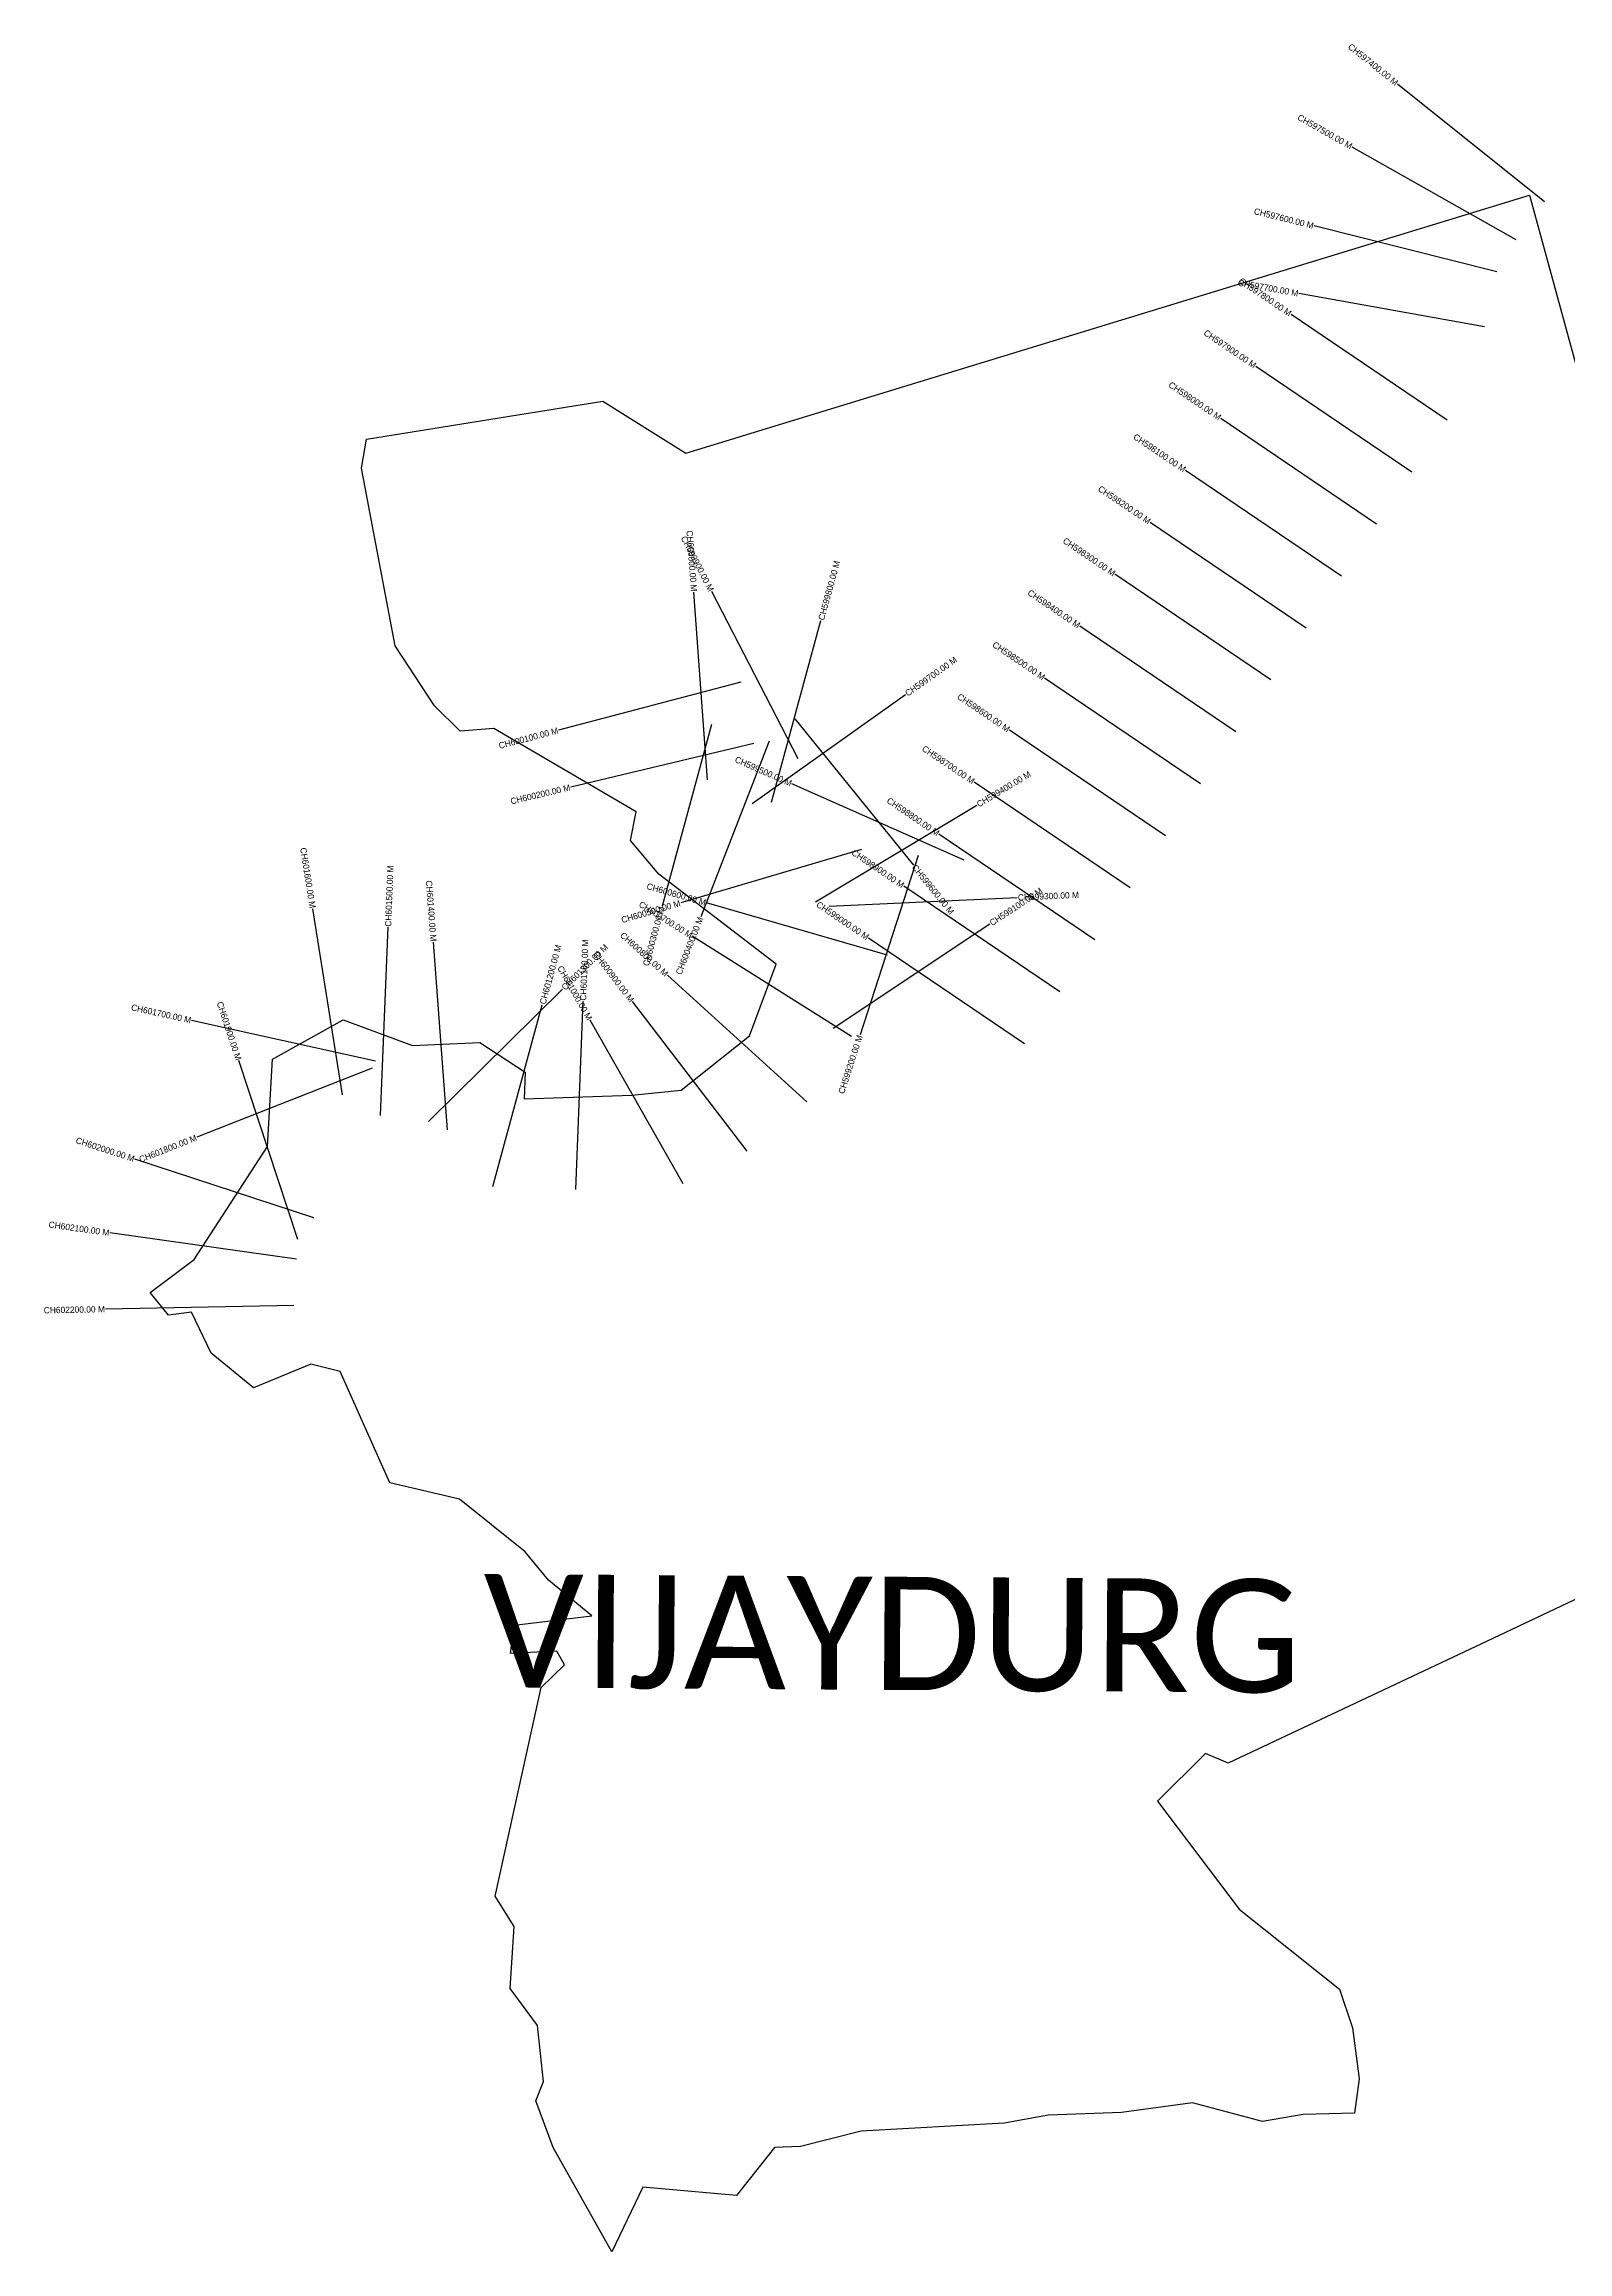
# Model space of a CAD drawing. Header units: metres. Extents: x 321018 to 324716, y 1829363 to 1832880.
# Drawn here: x 321018 to 323445, y 1829363 to 1832880 of the extents above; entities that cross this region are included whole.
import ezdxf
from ezdxf.enums import TextEntityAlignment as Align

# ---------------------------------------------------------------- set-up
doc = ezdxf.new("R2010")
doc.units = ezdxf.units.M
for name, color, linetype in [('CS', 134, 'Continuous'), ('CSMark', 6, 'Continuous'), ('village', 3, 'Continuous'), ('VILLAGE NAME', 250, 'Continuous')]:
    doc.layers.add(name, color=color, linetype=linetype)

msp = doc.modelspace()

# ---------------------------------------------------------------- linework, layer by layer
at = {"layer": 'CS'}
for p, q in [((323407.6, 1832628.6), (323173.3, 1832816)), ((323362.1, 1832568), (323101, 1832715.7)), ((323331.4, 1832516.7), (323040.4, 1832590)), ((323311.6, 1832429.2), (323016.3, 1832482.5)), ((323252.2, 1832280.8), (323003.8, 1832449.1)), ((323196.1, 1832198), (322947.8, 1832366.3)), ((323140.1, 1832115.2), (322891.7, 1832283.5)), ((323084, 1832032.4), (322835.6, 1832200.7)), ((323027.9, 1831949.6), (322779.5, 1832117.9)), ((322971.8, 1831866.9), (322723.4, 1832035.1)), ((322074.4, 1831707.7), (322052.9, 1832006.9)), ((322218.9, 1831741.3), (322081.1, 1832007.8)), ((322176.3, 1831672), (322255.2, 1831961.5)), ((322915.8, 1831784.1), (322667.4, 1831952.3)), ((322127.6, 1831863.1), (321837.4, 1831786.8)), ((322145.4, 1831669.8), (322389.9, 1831843.6)), ((322859.7, 1831701.3), (322611.3, 1831869.5)), ((322213.5, 1831804.8), (322402.4, 1831571.8)), ((322080.9, 1831796), (322002, 1831506.6)), ((322172.9, 1831769.2), (322063.9, 1831489.8)), ((322803.6, 1831618.5), (322555.2, 1831786.7)), ((322148.4, 1831765.7), (321856.6, 1831696.1)), ((322483.2, 1831579.6), (322208.9, 1831701.2)), ((322747.5, 1831535.7), (322499.1, 1831703.9)), ((322246.2, 1831513.3), (322503.6, 1831667.5)), ((322319.7, 1831596.8), (322031.9, 1831512)), ((322691.4, 1831452.9), (322443.1, 1831621.1)), ((322410.2, 1831587), (322317.5, 1831301.7)), ((322635.4, 1831370.1), (322387, 1831538.3)), ((321493, 1831206.2), (321446, 1831502.5)), ((322360.9, 1831428.6), (322072.6, 1831511.6)), ((322268, 1831506.6), (322567.7, 1831520.3)), ((321553.9, 1831173.1), (321565.7, 1831472.9)), ((322304, 1831299.1), (322049.9, 1831458.7)), ((322274.6, 1831312), (322524.3, 1831478.2)), ((322579.3, 1831287.3), (322330.9, 1831455.5)), ((321660.2, 1831150.1), (321638, 1831449.3)), ((322232.9, 1831195), (322010.6, 1831396.5)), ((321630.1, 1831163.8), (321843.7, 1831374.5)), ((321732.6, 1831060.2), (321811.4, 1831349.6)), ((321865, 1831055.3), (321876.3, 1831355.1)), ((322137.5, 1831116.4), (321955.1, 1831354.5)), ((321545.9, 1831259.6), (321252.9, 1831324.5)), ((322035.9, 1831064.3), (321887.7, 1831325.1)), ((321540.5, 1831248.4), (321261.3, 1831138.5)), ((321422, 1830975.6), (321328.2, 1831260.5)), ((321447.5, 1831010.1), (321162.4, 1831103.5)), ((321419.8, 1830944.3), (321122.8, 1830986)), ((321415.7, 1830870.3), (321115.8, 1830864.7))]:
    msp.add_line(p, q, dxfattribs=at)
at = {"layer": 'village', "color": 3, "true_color": 0x00ff00}
msp.add_polyline3d([(323561.8, 1830451.9, 0), (323316, 1830336, 0), (322903.6, 1830141.5, 0), (322867.5, 1830157, 0), (322791.2, 1830081.1, 0), (322921.1, 1829909, 0), (323080.8, 1829781.7, 0), (323101.8, 1829720, 0), (323112.3, 1829638.8, 0), (323104.9, 1829583.8, 0), (323023.3, 1829581.9, 0), (322958.4, 1829570.5, 0), (322846.7, 1829600.3, 0), (322733.8, 1829585, 0), (322617.4, 1829580.6, 0), (322546.9, 1829567.9, 0), (322319.3, 1829555.4, 0), (322222.7, 1829530.6, 0), (322181.1, 1829529.2, 0), (322120.4, 1829452.7, 0), (321971.3, 1829466.2, 0), (321922.3, 1829363.1, 0), (321828.5, 1829529, 0), (321801.1, 1829603.8, 0), (321813.5, 1829634.3, 0), (321803.6, 1829723.4, 0), (321760.2, 1829782.3, 0), (321766.5, 1829881.3, 0), (321736.2, 1829929.4, 0), (321809.5, 1830261.8, 0), (321846.7, 1830298.1, 0), (321834.7, 1830320, 0), (321760.7, 1830316.3, 0), (321766.8, 1830361.2, 0), (321890, 1830376.3, 0), (321821.2, 1830432.9, 0), (321784.1, 1830478.1, 0), (321679.4, 1830561.9, 0), (321568.3, 1830588.2, 0), (321489.7, 1830765.5, 0), (321442.8, 1830777.1, 0), (321351.4, 1830739.5, 0), (321284.1, 1830794.7, 0), (321252.7, 1830859.8, 0), (321216.2, 1830855.2, 0), (321186.9, 1830891.1, 0), (321256.7, 1830943.8, 0), (321373.8, 1831123.6, 0), (321381.7, 1831262.8, 0), (321494.5, 1831325.7, 0), (321604.9, 1831284.6, 0), (321711.8, 1831289.3, 0), (321783.9, 1831242, 0), (321782.6, 1831199.7, 0), (321953.8, 1831205.6, 0), (322032.3, 1831213.2, 0), (322141.1, 1831299.8, 0), (322183.6, 1831413.9, 0), (321997.2, 1831557.5, 0), (321951.9, 1831610.9, 0), (321961.1, 1831657, 0), (321734.1, 1831789.5, 0), (321680.3, 1831785.4, 0), (321639.6, 1831825.8, 0), (321577.2, 1831921.1, 0), (321523.4, 1832204, 0), (321531.2, 1832250.6, 0), (321907.8, 1832310.9, 0), (322039.7, 1832228.2, 0), (323383.6, 1832639.1, 0), (323459.6, 1832361.3, 0)], dxfattribs=at)

# ---------------------------------------------------------------- texts
at = {"layer": 'CSMark'}
for s, rotation, p in [('CH597400.00 M', 321.3413, (323172.5, 1832816.7)), ('CH597500.00 M', 330.5123, (323100.1, 1832716.2)), ('CH597600.00 M', 345.8655, (323039.5, 1832590.2)), ('CH597800.00 M', 325.8903, (323003, 1832449.6)), ('CH597700.00 M', 349.7786, (323015.3, 1832482.6)), ('CH597900.00 M', 325.8903, (322946.9, 1832366.8)), ('CH598000.00 M', 325.8903, (322890.9, 1832284)), ('CH598100.00 M', 325.8903, (322834.8, 1832201.2)), ('CH598200.00 M', 325.8903, (322778.7, 1832118.4)), ('CH599900.00 M', 297.3339, (322080.7, 1832008.7)), ('CH600000.00 M', 274.099, (322052.9, 1832007.9)), ('CH598300.00 M', 325.8903, (322722.6, 1832035.6)), ('CH598400.00 M', 325.8903, (322666.5, 1831952.8)), ('CH598500.00 M', 325.8903, (322610.5, 1831870.1)), ('CH598600.00 M', 325.8903, (322554.4, 1831787.3)), ('CH600100.00 M', 14.7174, (321836.4, 1831786.6)), ('CH599500.00 M', 336.099, (322208, 1831701.6)), ('CH598700.00 M', 325.8903, (322498.3, 1831704.5)), ('CH600200.00 M', 13.4013, (321855.6, 1831695.9)), ('CH598800.00 M', 325.8903, (322442.2, 1831621.7)), ('CH601600.00 M', 279.0204, (321445.8, 1831503.5)), ('CH598900.00 M', 325.8903, (322386.2, 1831538.9)), ('CH601400.00 M', 274.2387, (321638, 1831450.3)), ('CH600600.00 M', 343.9366, (322071.6, 1831511.9)), ('CH600500.00 M', 16.4227, (322030.9, 1831511.7)), ('CH600700.00 M', 327.8662, (322049.1, 1831459.2)), ('CH600300.00 M', 74.7548, (322001.7, 1831505.6)), ('CH600400.00 M', 68.6781, (322063.5, 1831488.8)), ('CH599000.00 M', 325.8903, (322330.1, 1831456.1)), ('CH600800.00 M', 317.8202, (322009.8, 1831397.1)), ('CH600900.00 M', 307.4559, (321954.5, 1831355.3)), ('CH601000.00 M', 299.6156, (321887.2, 1831326)), ('CH601700.00 M', 347.5225, (321252, 1831324.7)), ('CH601900.00 M', 288.2304, (321327.9, 1831261.5)), ('CH599200.00 M', 72.0075, (322317.2, 1831300.8)), ('CH602000.00 M', 341.866, (321161.5, 1831103.8)), ('CH601800.00 M', 21.4817, (321260.4, 1831138.2)), ('CH602100.00 M', 351.9994, (321121.8, 1830986.2)), ('CH602200.00 M', 1.0801, (321114.8, 1830864.7))]:
    msp.add_text(s, height=10, rotation=rotation, dxfattribs=at).set_placement(p, align=Align.MIDDLE_RIGHT)
for s, rotation, p in [('CH599800.00 M', 74.7549, (322255.4, 1831962.4)), ('CH599700.00 M', 35.4119, (322390.7, 1831844.2)), ('CH599400.00 M', 30.9215, (322504.4, 1831668)), ('CH601500.00 M', 87.7428, (321565.7, 1831473.9)), ('CH599600.00 M', 309.0198, (322403, 1831571)), ('CH599100.00 M', 33.642, (322525.2, 1831478.7)), ('CH599300.00 M', 2.6132, (322568.7, 1831520.3)), ('CH601100.00 M', 87.8418, (321876.3, 1831356.1)), ('CH601200.00 M', 74.755, (321811.7, 1831350.6)), ('CH601300.00 M', 44.5991, (321844.4, 1831375.2))]:
    msp.add_text(s, height=10, rotation=rotation, dxfattribs=at).set_placement(p, align=Align.MIDDLE_LEFT)
at = {"layer": 'VILLAGE NAME', "insert": (321718.1, 1830442.8), "char_height": 180.345, "attachment_point": 1, "rotation": 359.6139}
msp.add_mtext_dynamic_manual_height_columns('{\\fCalibri|b0|i0|c0|p34;VIJAYDURG}', width=1115.443, gutter_width=901.7, heights=[0], dxfattribs=at)

doc.saveas('drawing.dxf')
